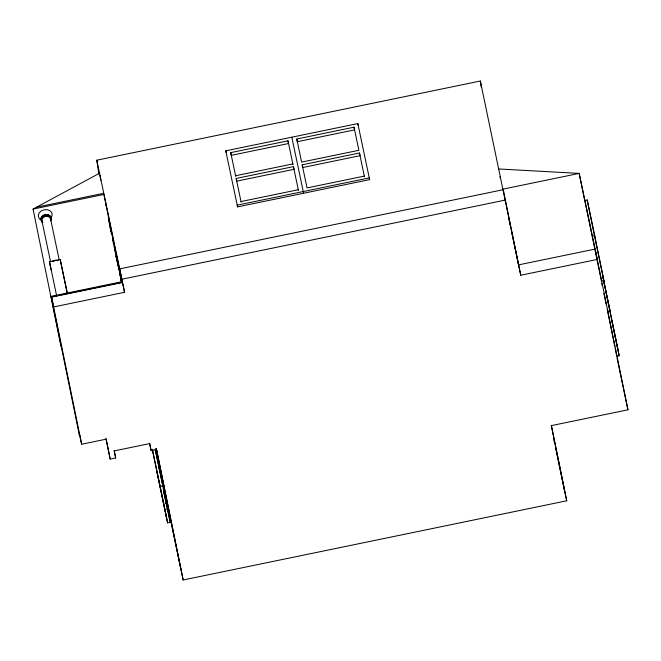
<?xml version="1.0" encoding="UTF-8"?>
<svg xmlns="http://www.w3.org/2000/svg" width="661" height="661" viewBox="0 0 661 661"><rect width="100%" height="100%" fill="white"/><g stroke="black" fill="none" stroke-linecap="round" stroke-linejoin="round"><path stroke-width="0.99" d="M158.409 467.517L158.59 465.947L159.004 468.071M163.548 492.957L163.738 491.396M42.395 222.617C35.504 214.519 53.979 210.71 50.847 220.873L50.798 217.345M41.354 220.84C40.726 215.701 49.666 213.842 51.112 218.824M42.37 216.585L42.849 216.205M61.027 346.381L33.05 209.074L99.464 173.281M43.94 215.461L43.155 215.858A4.42 3.47 -11.9 0 1 44.13 215.304M98.803 174.058L96.803 160.202L480.357 81.022L520.761 275.232L597.304 259.426L579.176 173.405L498.369 168.952M225.781 150.832L357.824 123.574L369.631 179.618L237.58 206.885L225.781 150.832L226.136 152.542M288.006 140.818L288.551 143.511L231.276 155.335L230.73 152.641L288.006 140.818L292.997 164.597M296.756 139.017L354.023 127.185L358.89 150.287L301.623 162.11L296.756 139.017L297.301 141.702L354.577 129.878L354.023 127.185M36.619 207.157L103.686 193.309M33.05 209.074L103.926 194.441L121.822 282.272M235.597 175.735L292.873 163.911M293.443 166.63L293.988 169.315L236.721 181.147L236.167 178.453L293.443 166.63L298.433 190.409M359.468 152.997L360.014 155.69L302.738 167.514L302.193 164.82L359.468 152.997L364.459 176.776M241.034 201.547L298.309 189.724M364.335 176.099L307.059 187.922L302.193 164.82M51.219 270.109L49.509 261.731L60.201 259.517L67.339 293.377M502.633 189.203L579.176 173.405L584.531 199.639M96.803 160.202L121.88 279.223L505.442 200.043M79.146 434.269L79.262 434.806L51.046 296.368L122.302 281.652L124.549 292.302L53.673 306.935L51.608 297.128L122.483 282.495M122.417 282.197L51.161 296.905L51.046 296.368M594.817 236.184L587.199 199.953L584.778 200.457L601.444 281.049L603.873 280.545L594.702 235.564L592.281 236.06M615.135 348.24L616.771 356.238L619.192 355.734L610.029 310.753L607.599 311.248L607.186 309.274M79.584 434.426L81.65 444.233L106.148 439.177L110.205 459.089L115.675 457.966L114.237 450.909L149.675 443.597L151.113 450.645L156.583 449.521L183.163 579.978L566.725 500.798L551.406 425.61L627.95 409.803L595.131 249.073L518.579 264.879L503.261 189.69L119.699 268.878L122.302 281.652M156.095 448.654L164.523 490.008L163.697 490.181L163.284 488.19M165.217 503.302L166.2 503.104M166.448 509.16L167.44 508.953M152.27 449.331L167.613 522.884L170.241 522.339L155.277 448.827M47.485 214.965L47.898 215.164M41.04 219.361L42.089 221.138M39.66 219.312L39.082 218.147A6.982 5.47 -11.9 0 1 45.237 209.636A6.982 5.47 -11.9 0 1 51.418 217.155M50.261 217.494L49.93 216.626A4.42 3.47 -11.9 0 1 50.253 217.461M114.237 247.049L114.13 246.545L114.295 247.404M115.378 252.874L115.485 253.386L115.287 252.353M116.666 259.294L118.112 266.226M120.624 278.537L121.417 282.247M113.304 242.48L113.51 243.438M116.088 256.394L116.295 257.352M596.255 244.314L603.873 280.545M610.029 310.753L602.518 275.141L611.574 319.486M603.667 280.685L610.136 311.397M611.78 320.478L618.043 350.198M611.689 320.131L619.192 355.734M601.766 283.552L602.179 285.535M603.848 293.451L606.145 304.324M617.052 358.088L627.95 409.803M499.989 176.669L500.394 178.594M508.59 217.461L510.284 225.525M511.35 230.573L520.761 275.232M553.513 438.119L554.579 443.151M555.637 448.183L566.725 500.798M291.807 137.199L303.606 193.252M230.73 152.641L235.721 176.421M236.167 178.453L241.158 202.233M122.07 282.049L116.179 254.064L121.897 282.164M157.814 458.197L159.491 466.145M159.912 468.137L163.474 485.042M163.895 487.025L164.523 490.008M159.565 468.005L160.631 473.036M162.325 481.084L163.176 485.108M163.597 487.124L183.163 579.978M155.252 450.001L162.813 485.901L160.185 486.446L167.613 522.884M163.507 490.404L170.241 522.339M152.41 449.513L160.284 486.975M156.789 471.45L166.663 518.274M67.158 292.798L60.201 259.517M50.426 216.387L50.74 217.874M50.831 218.37L51.145 219.849M50.567 218.94L59.184 259.839M49.757 215.569L50.062 217.048M48.815 214.932L49.129 216.42M47.683 214.536L47.997 216.015M46.427 214.395L46.741 215.874M45.138 214.528L45.452 216.007M43.907 214.916L44.213 216.403M42.808 215.544L43.122 217.023M41.916 216.362L42.23 217.841M41.304 217.312L41.618 218.791M41.899 220.724L50.517 261.632M41.007 218.337L41.321 219.816M41.412 220.311L41.726 221.799M49.509 261.731L56.672 296.004M114.667 249.065L114.948 250.42M114.634 248.833L114.923 250.246M119.955 274.885L120.269 276.356M114.684 249.635L114.964 251.006M115.378 252.419L115.7 253.989M116.047 255.667L116.41 257.451M120.616 278.033L120.988 279.851M108.677 220.022L109.693 225.07M110.073 226.566L111.684 234.465M113.337 243.091L113.642 244.587M116.724 258.972L117.03 260.492M109.99 226.748L110.387 228.689M110.651 230.243L110.99 231.895M116.642 259.195L116.98 260.847M120.558 278.331L120.897 279.975M149.568 443.143L151.113 450.645M114.13 450.463L115.675 457.966M105.884 438.119L110.205 459.089M587.199 199.953L596.371 244.942M607.806 312.248L614.73 346.24M551.266 425.279L564.544 490.445M369.631 179.618L369.276 177.908L237.233 205.166L237.58 206.885M357.824 123.574L358.179 125.284M121.88 279.223L124.549 292.302M156.36 448.761L180.982 569.633M99.877 175.297L100.902 180.346M105.636 203.571L106.049 205.588M108.313 216.692L111.808 233.854M112.221 235.878L119.624 272.216M120.038 274.241L121.682 282.313M116.46 257.757L116.138 256.204L116.402 257.757M113.287 242.769L113.609 244.355M114.601 248.999L115.064 251.155M116.617 258.534L117.063 260.723M117.518 262.888L118.088 265.664M163.531 490.074L165.589 500.17M158.392 465.856L158.797 467.881M51.608 297.128L81.65 444.233M113.386 243.017L113.692 244.512M117.443 262.624L117.732 264.07M480.357 81.022L481.216 86.955M50.368 265.92A5.462 4.28 -11.9 0 1 50.327 264.797M53.5 261.054A5.462 4.28 -11.9 0 1 57.647 260.632M60.655 262.665A5.462 4.28 -11.9 0 1 61.06 263.714M42.825 222.303A4.42 3.47 -11.9 0 1 44.981 216.585A4.42 3.47 -11.9 0 1 50.6 219.849M52.715 261.235A4.42 3.47 -11.9 0 1 58.052 260.698M49.327 215.883L48.493 215.321A4.42 3.47 -11.9 0 1 49.327 215.883M113.056 241.125L112.643 239.216L113.056 241.116"/></g></svg>
